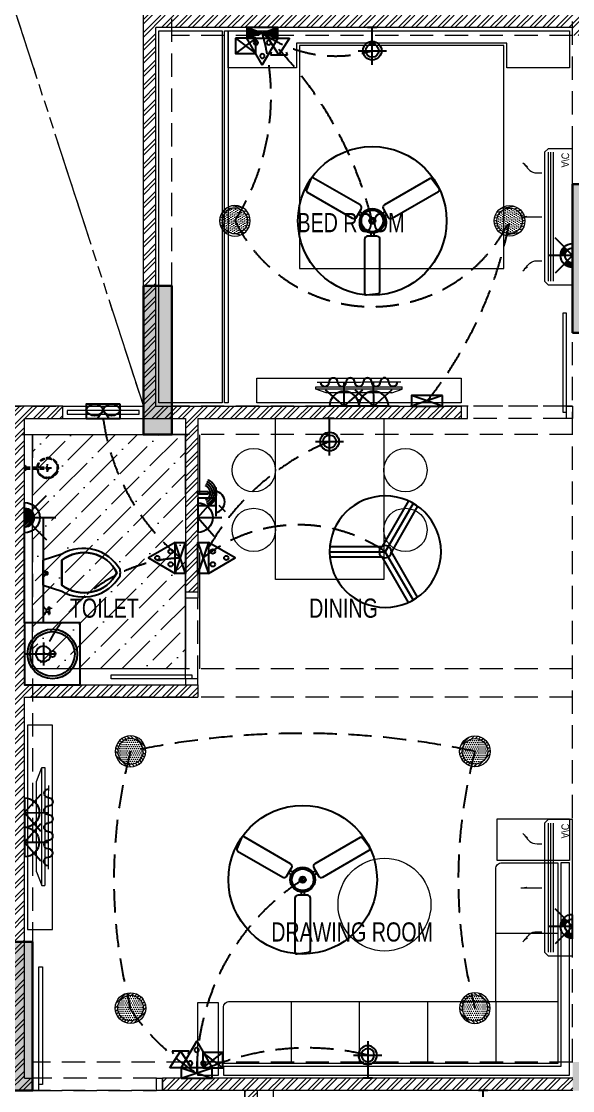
# Model space of a CAD drawing. Header units: inches. Extents: x 822859 to 1009930, y 496782 to 576896.
# Drawn here: x 836697 to 841148, y 525141 to 533772 of the extents above; entities that cross this region are included whole.
import ezdxf
from ezdxf.enums import TextEntityAlignment as Align

# ---------------------------------------------------------------- set-up
doc = ezdxf.new("R2010")
doc.units = ezdxf.units.IN
doc.header["$LTSCALE"] = 750
doc.header["$MEASUREMENT"] = 0
for name, pattern in [('DASHED', [0.75, 0.5, -0.25]), ('HIDDEN', [0.375, 0.25, -0.125]), ('HIDDEN2', [0.1875, 0.125, -0.0625])]:
    doc.linetypes.add(name, pattern=pattern)
for name, color, linetype, lineweight in [('1 x 15 W green led dl', 84, 'Continuous', 5), ('COLUMN', 5, 'Continuous', 13), ('DOOR-MSA', 8, 'Continuous', 13), ('DOTTED LINE-MSA', 8, 'HIDDEN2', 13), ('ELE-01-MSA', 8, 'Continuous', 18), ('FURNITURE-MSA', 251, 'Continuous', 5), ('HVAC-HW UNIT', 1, 'Continuous', 13), ('S_B4_115X425', 215, 'HIDDEN', 20), ('S_B4_230x425', 15, 'HIDDEN', 20), ('S_B4_230x575', 10, 'HIDDEN', 20), ('S_B4_CUT OUT LINE', 9, 'Continuous', 20), ('S_B4_SUNK', 250, 'Continuous', 20), ('S_C_ABOVE HP TO TOP', 5, 'Continuous', 30), ('TEXT ROOM NAME-MSA', 8, 'Continuous', 13), ('WALL HATCH-MSA', 251, 'Continuous', 9), ('WALL-MSA', 11, 'Continuous', 18), ('WINDOW-MSA', 8, 'Continuous', 13)]:
    doc.layers.add(name, color=color, linetype=linetype, lineweight=lineweight)
for name, color, linetype in [('AC 2 MODULE SWITCH', 6, 'DASHED'), ('CS SHEET', 7, 'Continuous'), ('E-18 wall light point', 3, 'Continuous'), ('E-18a wall light point', 6, 'Continuous'), ('E-39 call bell point', 1, 'Continuous'), ('E-45 exhaust fan point', 5, 'Continuous'), ('E-47 switch board', 1, 'Continuous'), ('E-49 5A plug point', 150, 'Continuous'), ('E-49a SB with 5A plug point', 5, 'Continuous'), ('E-50 15A plug point', 1, 'Continuous'), ('E-51 15 A AC PLUG POINT', 6, 'Continuous'), ('E-55 telephone point', 6, 'Continuous'), ('E-56 television point', 4, 'Continuous'), ('ELE.fan', 30, 'Continuous'), ("Emg-42 4' fan point", 30, 'Continuous'), ('P.FIXTURE', 8, 'Continuous'), ('PE-E-Electrical Control', 150, 'HIDDEN'), ('R.C.C HATCH-MSA', 250, 'Continuous'), ('Switch Board', 72, 'Continuous'), ('WIFI', 5, 'DASHED')]:
    doc.layers.add(name, color=color, linetype=linetype)
doc.styles.add('125pt1.6', font='simplex.shx', dxfattribs={"width": 0.6, "height": 200})
doc.styles.add('MtXpl_Swis721_LtCn_B', font='swisscl.ttf')
doc.styles.add('NARROW', font='ARIALN.TTF', dxfattribs={"height": 2.25})
doc.dimstyles.new('DIM_50', dxfattribs={"dimtxt": 200, "dimasz": 100, "dimexe": 25, "dimexo": 5, "dimgap": 25, "dimtad": 1, "dimdec": 0, "dimzin": 0, "dimdsep": 46, "dimtxsty": '125pt1.6', "dimblk": 'ARCHTICK', "dimcen": 0.09, "dimclrd": 8, "dimclre": 8, "dimclrt": 7, "dimaunit": 1, "dimadec": 4, "dimazin": 0, "dimtfac": 1, "dimtdec": 0, "dimtmove": 2, "dimatfit": 1, "dimfxl": 150, "dimfxlon": 1, "dimtolj": 1, "dimtzin": 0, "dimarcsym": 1})
pattern_1 = [(45, (-830625.795, -554021.86), (-53.0330086, 53.0330086), []), (45, (-830590.44, -554021.86), (-53.0330086, 53.0330086), [])]

# ---------------------------------------------------------------- blocks, each defined once
blk = doc.blocks.new('BLOCK-G & H TYPICAL COLOUMN')
at = {"layer": 'R.C.C HATCH-MSA'}
h = blk.add_hatch(color=256, dxfattribs=at)
h.dxf.hatch_style = 1
h.paths.add_polyline_path([(172697.62, -104207.75), (172688.57, -104207.75), (172688.57, -104255), (172697.62, -104255)])
h.paths.add_polyline_path([(172327.12, -104207.75), (172336.18, -104207.75), (172336.18, -104255), (172327.12, -104255)])
h.paths.add_polyline_path([(172819.88, -104207.75), (172819.88, -104216.81), (172867.12, -104216.81), (172867.12, -104207.75)])
h.paths.add_polyline_path([(172204.87, -104207.75), (172204.87, -104216.81), (172157.62, -104216.81), (172157.62, -104207.75)])
h.paths.add_polyline_path([(172561.18, -104240.06), (172552.12, -104240.06), (172552.12, -104287.31), (172561.18, -104287.31)])
h.paths.add_polyline_path([(172463.57, -104240.06), (172472.62, -104240.06), (172472.62, -104287.31), (172463.57, -104287.31)])
h.paths.add_polyline_path([(172177.87, -104422.2), (172177.87, -104431.25), (172130.62, -104431.25), (172130.62, -104422.2)])
h.paths.add_polyline_path([(172894.12, -104422.2), (172894.12, -104431.25), (172846.88, -104431.25), (172846.88, -104422.2)])
h.paths.add_polyline_path([(172336.12, -104486.75), (172336.12, -104495.81), (172288.87, -104495.81), (172288.87, -104486.75)])
h.paths.add_polyline_path([(172202.62, -104543.75), (172202.62, -104552.81), (172155.37, -104552.81), (172155.37, -104543.75)])
h.paths.add_polyline_path([(172822.13, -104543.75), (172822.13, -104552.81), (172869.37, -104552.81), (172869.37, -104543.75)])
h.paths.add_polyline_path([(172516.9, -104495.81), (172507.85, -104495.81), (172507.85, -104448.56), (172516.9, -104448.56)])
h.paths.add_polyline_path([(172697.62, -104104.25), (172688.57, -104104.25), (172688.57, -104057.01), (172697.62, -104057.01)])
h.paths.add_polyline_path([(172327.12, -104104.25), (172336.18, -104104.25), (172336.18, -104057.01), (172327.12, -104057.01)])
h.paths.add_polyline_path([(172819.88, -104104.25), (172819.88, -104095.2), (172867.12, -104095.2), (172867.12, -104104.25)])
h.paths.add_polyline_path([(172204.87, -104104.25), (172204.87, -104095.2), (172157.62, -104095.2), (172157.62, -104104.25)])
h.paths.add_polyline_path([(172561.18, -104071.94), (172552.12, -104071.94), (172552.12, -104024.7), (172561.18, -104024.7)])
h.paths.add_polyline_path([(172463.57, -104071.94), (172472.62, -104071.94), (172472.62, -104024.7), (172463.57, -104024.7)])
h.paths.add_polyline_path([(172177.87, -103889.81), (172177.87, -103880.75), (172130.62, -103880.75), (172130.62, -103889.81)])
h.paths.add_polyline_path([(172894.12, -103889.81), (172894.12, -103880.75), (172846.88, -103880.75), (172846.88, -103889.81)])
h.paths.add_polyline_path([(172336.12, -103825.25), (172336.12, -103816.2), (172288.87, -103816.2), (172288.87, -103825.25)])
h.paths.add_polyline_path([(172202.62, -103768.25), (172202.62, -103759.2), (172155.37, -103759.2), (172155.37, -103768.25)])
h.paths.add_polyline_path([(172822.13, -103768.25), (172822.13, -103759.2), (172869.37, -103759.2), (172869.37, -103768.25)])
h.paths.add_polyline_path([(172516.9, -103816.2), (172507.85, -103816.2), (172507.85, -103863.44), (172516.9, -103863.44)])
h.paths.add_polyline_path([(172548.37, -103699.31), (172548.37, -103690.25), (172595.62, -103690.25), (172595.62, -103699.31)])
h.paths.add_polyline_path([(172476.37, -103699.31), (172476.37, -103690.25), (172429.13, -103690.25), (172429.13, -103699.31)])
h.paths.add_polyline_path([(172726.82, -103612.31), (172726.82, -103603.25), (172774.06, -103603.25), (172774.06, -103612.31)])
h.paths.add_polyline_path([(172297.93, -103612.31), (172297.93, -103603.25), (172250.69, -103603.25), (172250.69, -103612.31)])
h.paths.add_polyline_path([(172920.37, -103523.81), (172920.37, -103514.75), (172857.56, -103514.75), (172857.56, -103523.81)])
h.paths.add_polyline_path([(172104.37, -103523.81), (172104.37, -103514.75), (172167.19, -103514.75), (172167.19, -103523.81)])
h.paths.add_polyline_path([(172476.37, -103492.94), (172467.32, -103492.94), (172467.32, -103445.7), (172476.37, -103445.7)])
h.paths.add_polyline_path([(172548.37, -103492.94), (172557.43, -103492.94), (172557.43, -103445.7), (172548.37, -103445.7)])
h.paths.add_polyline_path([(172663.43, -103454.75), (172759.5, -103454.75), (172759.5, -103349.7), (172663.43, -103349.7), (172663.43, -103358.75), (172750.44, -103358.75), (172750.44, -103445.7), (172663.43, -103445.7)])
h.paths.add_polyline_path([(172361.32, -103454.75), (172265.25, -103454.75), (172265.25, -103349.7), (172361.32, -103349.7), (172361.32, -103358.75), (172274.31, -103358.75), (172274.31, -103445.7), (172361.32, -103445.7)])
h.paths.add_polyline_path([(172428.37, -103358.75), (172419.32, -103358.75), (172419.32, -103311.51), (172428.37, -103311.51)])
h.paths.add_polyline_path([(172428.37, -103132.74), (172419.32, -103132.74), (172419.32, -103179.99), (172428.37, -103179.99)])
h.paths.add_polyline_path([(172151.62, -103286.75), (172151.62, -103277.7), (172104.37, -103277.7), (172104.37, -103286.75)])
h.paths.add_polyline_path([(172245.43, -103162.74), (172245.43, -103153.68), (172198.19, -103153.68), (172198.19, -103162.74)])
h.paths.add_polyline_path([(172428.37, -103021.25), (172419.32, -103021.25), (172419.32, -103068.5), (172428.37, -103068.5)])
h.paths.add_polyline_path([(172245.43, -102997.25), (172236.37, -102997.25), (172236.37, -103044.5), (172245.43, -103044.5)])
h.paths.add_polyline_path([(172104.37, -102997.25), (172104.37, -103006.31), (172151.62, -103006.31), (172151.62, -102997.25)])
h.paths.add_polyline_path([(172596.37, -103358.75), (172605.43, -103358.75), (172605.43, -103311.51), (172596.37, -103311.51)])
h.paths.add_polyline_path([(172596.37, -103132.74), (172605.43, -103132.74), (172605.43, -103179.99), (172596.37, -103179.99)])
h.paths.add_polyline_path([(172873.13, -103286.75), (172873.13, -103277.7), (172920.37, -103277.7), (172920.37, -103286.75)])
h.paths.add_polyline_path([(172779.32, -103162.74), (172779.32, -103153.68), (172826.56, -103153.68), (172826.56, -103162.74)])
h.paths.add_polyline_path([(172596.37, -103021.25), (172605.43, -103021.25), (172605.43, -103068.5), (172596.37, -103068.5)])
h.paths.add_polyline_path([(172779.32, -102997.25), (172788.37, -102997.25), (172788.37, -103044.5), (172779.32, -103044.5)])
h.paths.add_polyline_path([(172920.37, -102997.25), (172920.37, -103006.31), (172873.13, -103006.31), (172873.13, -102997.25)])
h.paths.add_polyline_path([(172548.37, -104612.7), (172548.37, -104621.75), (172595.62, -104621.75), (172595.62, -104612.7)])
h.paths.add_polyline_path([(172476.37, -104612.7), (172476.37, -104621.75), (172429.13, -104621.75), (172429.13, -104612.7)])
h.paths.add_polyline_path([(172297.93, -104699.7), (172297.93, -104708.75), (172250.69, -104708.75), (172250.69, -104699.7)])
h.paths.add_polyline_path([(172104.37, -104788.2), (172104.37, -104797.25), (172167.19, -104797.25), (172167.19, -104788.2)])
h.paths.add_polyline_path([(172726.82, -104699.7), (172726.82, -104708.75), (172774.06, -104708.75), (172774.06, -104699.7)])
h.paths.add_polyline_path([(172920.37, -104788.2), (172920.37, -104797.25), (172857.56, -104797.25), (172857.56, -104788.2)])
h.paths.add_polyline_path([(172476.37, -104819.06), (172467.32, -104819.06), (172467.32, -104866.31), (172476.37, -104866.31)])
h.paths.add_polyline_path([(172548.37, -104819.06), (172557.43, -104819.06), (172557.43, -104866.31), (172548.37, -104866.31)])
h.paths.add_polyline_path([(172663.43, -104857.25), (172759.5, -104857.25), (172759.5, -104962.31), (172663.43, -104962.31), (172663.43, -104953.25), (172750.44, -104953.25), (172750.44, -104866.31), (172663.43, -104866.31)])
h.paths.add_polyline_path([(172361.32, -104857.25), (172265.25, -104857.25), (172265.25, -104962.31), (172361.32, -104962.31), (172361.32, -104953.25), (172274.31, -104953.25), (172274.31, -104866.31), (172361.32, -104866.31)])
h.paths.add_polyline_path([(172428.37, -104953.25), (172419.32, -104953.25), (172419.32, -105000.5), (172428.37, -105000.5)])
h.paths.add_polyline_path([(172428.37, -105178.31), (172419.32, -105178.31), (172419.32, -105131.06), (172428.37, -105131.06)])
h.paths.add_polyline_path([(172151.62, -105025.25), (172151.62, -105034.31), (172104.37, -105034.31), (172104.37, -105025.25)])
h.paths.add_polyline_path([(172245.43, -105072.5), (172236.37, -105072.5), (172236.37, -105025.25), (172245.43, -105025.25)])
h.paths.add_polyline_path([(172428.37, -105290.75), (172419.32, -105290.75), (172419.32, -105243.51), (172428.37, -105243.51)])
h.paths.add_polyline_path([(172245.43, -105314.75), (172236.37, -105314.75), (172236.37, -105267.51), (172245.43, -105267.51)])
h.paths.add_polyline_path([(172104.37, -105277.35), (172113.43, -105277.35), (172113.43, -105314.75), (172104.37, -105314.75)])
h.paths.add_polyline_path([(172596.37, -104953.25), (172605.43, -104953.25), (172605.43, -105000.5), (172596.37, -105000.5)])
h.paths.add_polyline_path([(172596.37, -105178.31), (172605.43, -105178.31), (172605.43, -105131.06), (172596.37, -105131.06)])
h.paths.add_polyline_path([(172873.13, -105025.25), (172873.13, -105034.31), (172920.37, -105034.31), (172920.37, -105025.25)])
h.paths.add_polyline_path([(172788.37, -105025.25), (172779.32, -105025.25), (172779.32, -105072.5), (172788.37, -105072.5)])
h.paths.add_polyline_path([(172596.37, -105290.75), (172605.43, -105290.75), (172605.43, -105243.51), (172596.37, -105243.51)])
h.paths.add_polyline_path([(172779.32, -105314.75), (172788.37, -105314.75), (172788.37, -105267.51), (172779.32, -105267.51)])
h.paths.add_polyline_path([(172911.32, -105314.75), (172920.37, -105314.75), (172920.37, -105277.35), (172911.32, -105277.35)])
h.paths.add_polyline_path([(172688.63, -104486.75), (172688.63, -104495.81), (172735.87, -104495.81), (172735.87, -104486.75)])
h.paths.add_polyline_path([(172688.63, -103825.25), (172688.63, -103816.2), (172735.87, -103816.2), (172735.87, -103825.25)])
at = {"layer": 'COLUMN'}
for points in [[(172561.18, -104240.06), (172552.12, -104240.06), (172552.12, -104287.31), (172561.18, -104287.31)], [(172516.9, -104495.81), (172507.85, -104495.81), (172507.85, -104448.56), (172516.9, -104448.56)]]:
    blk.add_lwpolyline(points, close=True, dxfattribs=at)
blk = doc.blocks.new('G$C7997B730')
at = {"layer": 'FURNITURE-MSA'}
for p, q in [((36, 1325, 0), (0, 1325, 0)), ((0, 1325, 0), (0, 0, 0)), ((36, 1325, 0), (0, 1325, 0)), ((93, 1169, 0), (36, 1325, 0)), ((36, 0, 0), (36, 1325, 0)), ((93, 1169, 0), (36, 1325, 0)), ((93, 156, 0), (93, 1169, 0)), ((93, 156, 0), (36, 0, 0)), ((36, 0, 0), (0, 0, 0))]:
    blk.add_line(p, q, dxfattribs=at)
blk = doc.blocks.new('A$C16cd5f5f')
at = {"layer": 'WINDOW-MSA', "ltscale": 5000}
for points in [[(50, 50), (50, 850), (80, 850), (80, 50)], [(0, 0), (50, 0), (50, 100), (0, 100)], [(900, 0), (850, 0), (850, 100), (900, 100)]]:
    blk.add_lwpolyline(points, close=True, dxfattribs=at)
at = {"layer": 'WINDOW-MSA', "linetype": 'HIDDEN', "elevation": 0}
blk.add_lwpolyline([(50, 100), (850, 100)], dxfattribs=at)
at = {"layer": 'WINDOW-MSA', "linetype": 'HIDDEN'}
blk.add_lwpolyline([(50, 0), (850, 0)], dxfattribs=at)
blk = doc.blocks.new('A$Ca69f7aba')
at = {"layer": 'WINDOW-MSA', "ltscale": 5000}
for points in [[(-750, 0), (-700, 0), (-700, -100), (-750, -100)], [(0, 0), (-50, 0), (-50, -100), (0, -100)], [(-50, -50), (-50, -700), (-80, -700), (-80, -50)]]:
    blk.add_lwpolyline(points, close=True, dxfattribs=at)
at = {"layer": 'WINDOW-MSA', "linetype": 'HIDDEN'}
blk.add_lwpolyline([(-50, 0), (-700, 0)], dxfattribs=at)
at = {"layer": 'WINDOW-MSA', "linetype": 'HIDDEN', "elevation": 0}
blk.add_lwpolyline([(-50, -100), (-700, -100)], dxfattribs=at)
blk = doc.blocks.new('A$C0454f6c0')
at = {"layer": 'WINDOW-MSA', "ltscale": 5000}
for points in [[(0, 1050), (0, 1000), (-100, 1000), (-100, 1050)], [(0, 0), (0, 50), (-100, 50), (-100, 0)]]:
    blk.add_lwpolyline(points, close=True, dxfattribs=at)
at = {"layer": 'WINDOW-MSA', "linetype": 'HIDDEN'}
for points in [[(-100, 1000), (-100, 50)], [(0, 50), (0, 1000)]]:
    blk.add_lwpolyline(points, dxfattribs=at)
at = {"layer": 'WINDOW-MSA', "ltscale": 5000, "elevation": 0}
blk.add_lwpolyline([(-50, 50), (-1000, 50), (-1000, 80), (-50, 80)], close=True, dxfattribs=at)
blk = doc.blocks.new('t4tgg34')
for points in [[(375405.3, -62759.1), (375390.8, -62744.6), (375390.8, -62738.4), (375370.8, -62738.4), (375370.8, -62719.7), (375390.8, -62719.7), (375390.8, -62713.4), (375405.3, -62699), (375405.3, -62635.1), (375255.5, -62585.2, 0.412342), (374784.6, -62708.9, 0.132891), (374784.6, -62761, 0.412336), (375255.5, -62884.7), (375405.3, -62834.8)], [(375255.5, -62834.8, -0.475238), (374809.5, -62734.9, -0.475243), (375255.5, -62635.1)]]:
    blk.add_lwpolyline(points, format="xyb", close=True)
blk.add_lwpolyline([(375255.5, -62834.8), (375255.5, -62635.1, 0.475243), (374809.5, -62734.9, 0.475238), (375255.5, -62834.8, 0.489246)], format="xyb")
blk.add_lwpolyline([(375405.3, -62635.1), (375405.3, -62699), (375390.8, -62713.4), (375390.8, -62719.7), (375370.8, -62719.7), (375370.8, -62738.4), (375390.8, -62738.4), (375390.8, -62744.6), (375405.3, -62759.1), (375405.3, -62699), (375405.3, -62834.8)])
blk = doc.blocks.new('9')
at = {"linetype": 'Continuous'}
for p, q in [((709869.5, -390414.7), (709869.5, -390433.8)), ((709875.9, -390433.8), (709869.5, -390433.8)), ((709875.9, -390414.7), (709875.9, -390433.8))]:
    blk.add_line(p, q, dxfattribs=at)
for points in [[(709875.9, -390395.7), (709875.9, -390376.6), (709869.5, -390376.6), (709869.5, -390395.7)], [(709894.9, -390395.7), (709920.3, -390370.3), (709920.3, -390440.1), (709894.9, -390414.7)]]:
    blk.add_lwpolyline(points, dxfattribs=at)
blk.add_lwpolyline([(709894.9, -390414.7), (709869.5, -390414.7), (709869.5, -390395.7), (709894.9, -390395.7)], close=True, dxfattribs=at)
blk = doc.blocks.new('SHOWE')
at = {"linetype": 'HIDDEN', "ltscale": 0.2}
for p, q in [((3964447.4, -1171664.5), (3964447.4, -1171728.1)), ((3964261.3, -1171717.9), (3964261.3, -1171674.7)), ((3964261.3, -1171674.7), (3964263.3, -1171674.7)), ((3964261.3, -1171717.9), (3964263.3, -1171717.9)), ((3964264.2, -1171676.3), (3964264.2, -1171716.3)), ((3964268.7, -1171680.5), (3964268.7, -1171696.3)), ((3964268.7, -1171688.6), (3964437.5, -1171688.6)), ((3964268.7, -1171712), (3964268.7, -1171696.3)), ((3964268.7, -1171704), (3964437.5, -1171704)), ((3964479.2, -1171696.3), (3964415.6, -1171696.3))]:
    blk.add_line(p, q, dxfattribs=at)
for radius in [12.5, 10.6]:
    blk.add_circle((3964447.4, -1171696.3), radius, dxfattribs=at)
for centre, radius, start, end in [((3964447.4, -1171696.3), 84.1, 185.23834, 174.76166), ((3964447.4, -1171696.3), 81.4, 185.41049, 174.58951), ((3964447.4, -1171696.3), 78, 185.6496, 174.3504), ((3964262.4, -1171676.3), 1.76, 358.02823, 62.08212), ((3964262.4, -1171716.3), 1.76, 297.91788, 1.97177), ((3964259.8, -1171685.3), 10.1, 28.34358, 64.21035), ((3964259.8, -1171707.2), 10.1, 295.78965, 331.65642)]:
    blk.add_arc(centre, radius, start, end, dxfattribs=at)
blk = doc.blocks.new('A$Caebde61c')
at = {"layer": 'FURNITURE-MSA'}
for p, q in [((14218.5, -36792, 0), (14718.5, -36792, 0)), ((12568.5, -37843.3), (12568.5, -37343.3)), ((13118.5, -37843.3), (13118.5, -37343.3)), ((13668.5, -37843.3), (13668.5, -37343.3)), ((14218.5, -37343.3, 0), (14218.5, -37843.3, 0)), ((14218.5, -37343.3, 0), (14718.5, -37343.3, 0))]:
    blk.add_line(p, q, dxfattribs=at)
for points in [[(11497.8, -32512.4), (11497.8, -29507.3), (12007.8, -29507.3), (12007.8, -32512.4)], [(12027.8, -32512.4), (12027.8, -29507.3), (12057.8, -29507.3), (12057.8, -32512.4)], [(14307.8, -29607.2), (12607.9, -29607.2), (12607.9, -29807.2), (12057.8, -29807.2), (12057.8, -29507.3), (14813.6, -29507.3), (14813.6, -29807.2), (14307.8, -29807.2)], [(12632.8, -29627.2), (12632.8, -31427.2), (14282.8, -31427.2), (14282.8, -29627.2)], [(13938.6, -32312.4), (13938.6, -32512.4), (12288.6, -32512.4), (12288.6, -32312.4)], [(12438.4, -33937.4), (12438.4, -32637.4), (13313.4, -32637.4), (13313.4, -33937.4)], [(10638.2, -35113.3), (10438.2, -35113.3), (10438.2, -36763.3), (10638.2, -36763.3)], [(14228.8, -36204.7), (14228.8, -35868.3), (14813.8, -35868.3), (14813.8, -36204.7)], [(14813.8, -36224.7), (14743.5, -36224.7), (14743.5, -37868.3), (12018.5, -37868.3), (12018.5, -37938.3), (14813.6, -37938.3)], [(11978.6, -37353.6), (11808.5, -37353.6), (11808.5, -37938.6), (11978.6, -37938.6)]]:
    blk.add_lwpolyline(points, close=True, dxfattribs=at)
blk.add_lwpolyline([(14718.5, -37843.3), (12018.5, -37843.3), (12018.5, -37393.3, -0.414214), (12068.5, -37343.3), (14218.5, -37343.3), (14218.5, -36274.7, -0.414214), (14268.5, -36224.7), (14718.5, -36224.7), (14718.5, -37843.3)], format="xyb", dxfattribs=at)
for centre, radius in [((13113.6, -32463.3, 0), 25), ((12263.4, -33055), 175), ((13488.4, -33055), 175), ((12263.4, -33537.4), 175), ((13488.4, -33537.4), 175), ((13319.4, -36561.9, 0), 375)]:
    blk.add_circle(centre, radius, dxfattribs=at)
at = {"layer": 'FURNITURE-MSA', "xscale": -0.524880000000001, "yscale": 0.524880000000001, "zscale": 0.524880000000001, "rotation": 89.99999999999993}
blk.add_blockref('G$C7997B730', (13461.3, -32382.7, 0), dxfattribs=at)
blk = doc.blocks.new('DRHASHGSDG')
at = {"layer": 'WALL HATCH-MSA'}
h = blk.add_hatch(dxfattribs=at)
h.set_pattern_fill('ANSI32', color=256, scale=200)
h.set_pattern_definition(pattern_1)
h.paths.add_polyline_path([(7056.5, -17045), (7056.5, -23455.3), (7396.9, -23455.3), (7396.9, -24856.2), (7496.9, -24856.2), (7496.9, -23455.3), (9622.2, -23455.3), (9622.2, -23355.3), (7156.5, -23355.3), (7156.5, -20300.2), (10522.2, -20300.2), (10522.2, -20365.2), (11352.2, -20365.2), (11352.2, -20135.2), (10522.2, -20135.2), (10522.2, -20200.2), (7156.5, -20200.2), (7156.5, -17145), (9622.2, -17145), (9622.2, -17045), (7496.9, -17045), (7496.9, -15644.1), (7396.9, -15644.1), (7396.9, -17045)])
h = blk.add_hatch(dxfattribs=at)
h.set_pattern_fill('ANSI32', color=256, scale=200)
h.set_pattern_definition(pattern_1)
h.paths.add_polyline_path([(4596.9, -25706.2), (4596.9, -25606.2), (5996.9, -25606.2), (5996.9, -23455.3), (5687.2, -23455.3), (5687.2, -23355.3), (6406.5, -23355.3), (6406.5, -23455.3), (6096.9, -23455.3), (6096.9, -25606.2), (7496.9, -25606.2), (7496.9, -25706.2), (6096.9, -25706.2), (6096.9, -28781.2), (6161.9, -28781.2), (6161.9, -28881.2), (5931.9, -28881.2), (5931.9, -28781.2), (5996.9, -28781.2), (5996.9, -25706.2)])
h = blk.add_hatch(dxfattribs=at)
h.set_pattern_fill('ANSI32', color=256, scale=200)
h.set_pattern_definition(pattern_1)
h.paths.add_polyline_path([(6961.3, -38291.9), (6961.3, -34841.9), (7966.2, -34841.9), (7966.2, -34091.9), (6961.3, -34091.9), (6961.3, -33991.9), (7966.2, -33991.9), (7966.2, -33480.2), (6961.3, -33480.2), (6961.3, -31850.2), (7875.7, -31850.2), (7875.7, -28881.2), (7211.9, -28881.2), (7211.9, -28781.2), (10523.8, -28781.2), (10523.8, -28881.2), (7975.7, -28881.2), (7975.7, -31980.2), (10593.8, -31980.2), (10593.8, -32080.2), (7061.3, -32080.2), (7061.3, -33380.2), (8066.2, -33380.2), (8066.2, -34841.9), (9209.2, -34841.9), (9209.2, -33480.2), (8716.2, -33480.2), (8716.2, -33380.2), (9209.2, -33380.2), (9209.2, -32830.2), (9309.2, -32830.2), (9309.2, -34941.9), (7061.3, -34941.9), (7061.3, -38191.9), (7191.3, -38191.9), (7191.3, -38291.9)])
at = {"layer": 'DOTTED LINE-MSA'}
blk.add_line((5037.2, -17145), (7056.5, -23355.3), dxfattribs=at)
at = {"layer": 'P.FIXTURE'}
for points in [[(6246.9, -24256.2), (6246.9, -25106.2), (6096.9, -25106.2), (6096.9, -24256.2)], [(6546.9, -25106.2), (6096.9, -25106.2), (6096.9, -25606.2), (6546.9, -25606.2)]]:
    blk.add_lwpolyline(points, close=True, dxfattribs=at)
for radius in [200, 180, 25]:
    blk.add_circle((6321.9, -25356.2), radius, dxfattribs=at)
at = {"layer": 'WALL-MSA'}
for p, q in [((7056.5, -23455.3), (7056.5, -17045)), ((10522.2, -20300.2), (7156.5, -20300.2)), ((7156.5, -23355.3), (7156.5, -20300.2)), ((6406.5, -23355.3), (5687.2, -23355.3)), ((6406.5, -23455.3), (6406.5, -23355.3)), ((7156.5, -23355.3), (9622.2, -23355.3)), ((9622.2, -23355.3), (9622.2, -23455.3)), ((6096.9, -25606.2), (6096.9, -23455.3)), ((6096.9, -23455.3), (6406.5, -23455.3)), ((7056.5, -23455.3), (7396.9, -23455.3)), ((7396.9, -23455.3), (7396.9, -24856.2)), ((7496.9, -23455.3), (9622.2, -23455.3)), ((7496.9, -23455.3), (7496.9, -24856.2)), ((7396.9, -24856.2), (7496.9, -24856.2)), ((6096.9, -25606.2), (7496.9, -25606.2)), ((7496.9, -25606.2), (7496.9, -25706.2)), ((6096.9, -28781.2), (6096.9, -25706.2)), ((6096.9, -25706.2), (7496.9, -25706.2)), ((6096.9, -28781.2), (6161.9, -28781.2)), ((6161.9, -28881.2), (6161.9, -28781.2)), ((10523.8, -28781.2), (7211.9, -28781.2)), ((7211.9, -28881.2), (7211.9, -28781.2)), ((5931.9, -28881.2), (6161.9, -28881.2)), ((7875.7, -28881.2), (7211.9, -28881.2)), ((7875.7, -28881.2), (7875.7, -31850.2)), ((10523.8, -28881.2), (7975.7, -28881.2)), ((7975.7, -28881.2), (7975.7, -31980.2))]:
    blk.add_line(p, q, dxfattribs=at)
at = {"layer": 'WINDOW-MSA'}
for p, q in [((6406.5, -23355.3), (7056.5, -23355.3)), ((6406.5, -23455.3), (7056.5, -23455.3))]:
    blk.add_line(p, q, dxfattribs=at)
blk.add_lwpolyline([(6441.5, -23390.3), (6441.5, -23420.3), (7021.5, -23420.3), (7021.5, -23390.3)], close=True, dxfattribs=at)
at = {"layer": 'COLUMN', "xscale": 25.4, "yscale": 25.4, "zscale": 25.4}
blk.add_blockref('BLOCK-G & H TYPICAL COLOUMN', (-4375767.4, 2625312.3), dxfattribs=at)
at = {"layer": 'DOOR-MSA', "xscale": -1}
blk.add_blockref('A$C16cd5f5f', (10522.2, -23455.3, 0), dxfattribs=at)
at = {"layer": 'DOOR-MSA', "rotation": 270}
blk.add_blockref('A$Ca69f7aba', (7496.9, -25606.2, 0), dxfattribs=at)
at = {"layer": 'DOOR-MSA', "extrusion": (1.57842e-41, 1.29247e-26, -1), "xscale": -1, "zscale": -1, "rotation": 89.99999999999997}
blk.add_blockref('A$C0454f6c0', (-6161.9, -28881.2, 0), dxfattribs=at)
at = {"layer": 'ELE-01-MSA', "xscale": -0.7200000000000002, "yscale": 0.7200000000000002, "zscale": 0.7200000000000002}
blk.add_blockref('G$C7997B730', (6261.1, -27226.6, 0), dxfattribs=at)
at = {"layer": 'FURNITURE-MSA'}
blk.add_blockref('A$Caebde61c', (-4316.3, 9182.1), dxfattribs=at)
at = {"layer": 'P.FIXTURE', "lineweight": 30, "xscale": -1, "rotation": 180}
blk.add_blockref('SHOWE', (-3958164.4, -1195552), dxfattribs=at)
at = {"layer": 'P.FIXTURE', "rotation": 180}
blk.add_blockref('t4tgg34', (381652.2, -87435.2), dxfattribs=at)
at = {"layer": 'P.FIXTURE', "xscale": -1}
blk.add_blockref('9', (716167.3, 365399), dxfattribs=at)
at = {"layer": 'TEXT ROOM NAME-MSA', "lineweight": 0, "style": 'MtXpl_Swis721_LtCn_B'}
for s, p in [('BED ROOM', (8300.3, -21952.3)), ('TOILET', (6462.7, -25063.8)), ('DINING', (8394.5, -25064.1)), ('DRAWING ROOM', (8088.7, -27678.1))]:
    blk.add_text(s, height=155, dxfattribs=at).set_placement(p)
blk = doc.blocks.new('C-230x1200')
at = {"layer": 'S_C_ABOVE HP TO TOP'}
h = blk.add_hatch(color=250, dxfattribs=at)
h.dxf.hatch_style = 1
h.paths.add_polyline_path([(-230, 1200), (-230, 0), (0, 0), (0, 1200)])
at = {"layer": 'S_C_ABOVE HP TO TOP', "color": 8}
blk.add_lwpolyline([(0, 1200), (-230, 1200), (-230, 0), (0, 0)], close=True, dxfattribs=at)
blk = doc.blocks.new('zw$A6E')
at = {"layer": 'S_B4_SUNK'}
h = blk.add_hatch(dxfattribs=at)
h.set_pattern_fill('ANSI36', color=252, scale=1000)
h.set_pattern_definition([(45, (-142690.51, 158401.09), (66.29126, 243.067956), [312.5, -62.5, 0, -62.5])])
h.paths.add_polyline_path([(-5931.9, -23585.3), (-4696.9, -23585.3), (-4696.9, -25476.2), (-5931.9, -25476.2)])
at = {"layer": 'S_B4_115X425', "ltscale": 5}
for p, q in [((-4696.9, -25476.2), (-4696.9, -23586.7, 0)), ((-4581.9, -25476.2), (-4581.9, -23586.7, 0))]:
    blk.add_line(p, q, dxfattribs=at)
at = {"layer": 'S_B4_230x425', "color": 8}
for p, q in [((-1571.6, -25476.2), (-5931.9, -25476.2)), ((-1571.6, -25706.2), (-5931.9, -25706.2))]:
    blk.add_line(p, q, dxfattribs=at)
at = {"layer": 'S_B4_230x575', "color": 8}
for p, q in [((-5037.3, -22385.3, 0), (-5037.3, -18115, 0)), ((-4807.3, -22385.3, 0), (-4807.3, -18115, 0)), ((-1571.6, -21564.6), (-1571.6, -18935.7)), ((-1571.6, -20365.1), (-4807.3, -20365.1)), ((-1571.6, -28651.2), (-1571.6, -22764.6)), ((-7056.6, -23355.3, 0), (-5037.3, -23355.3, 0)), ((-1571.6, -23355.3, 0), (-4807.3, -23355.3, 0)), ((-10522.3, -23585.3, 0), (-5037.3, -23585.3, 0)), ((-5931.9, -23585.3, 0), (-5931.9, -27681.2, 0)), ((-1571.6, -23585.3, 0), (-4807.3, -23585.3, 0)), ((-1570, -28651.2), (-5931.9, -28651.2)), ((-1570, -28881.2), (-5931.9, -28881.2)), ((-4218.3, -31850.2), (-4218.1, -28881.2)), ((-3988.3, -31850.2), (-3988.1, -28881.2))]:
    blk.add_line(p, q, dxfattribs=at)
at = {"layer": 'S_B4_CUT OUT LINE', "color": 252, "linetype": 'HIDDEN', "ltscale": 5}
blk.add_line((-7056.6, -17145), (-5037.3, -23355.3, 0), dxfattribs=at)
at = {"layer": 'S_B4_SUNK', "color": 252}
blk.add_lwpolyline([(-5931.9, -23585.3), (-4696.9, -23585.3), (-4696.9, -25476.2), (-5931.9, -25476.2)], close=True, dxfattribs=at)
at = {"layer": 'S_C_ABOVE HP TO TOP', "rotation": 180}
blk.add_blockref('C-230x1200', (-1571.6, -21564.6), dxfattribs=at)
at = {"layer": 'S_C_ABOVE HP TO TOP', "xscale": -1}
blk.add_blockref('C-230x1200', (-5037.3, -23585.3, 0), dxfattribs=at)
at = {"layer": 'S_C_ABOVE HP TO TOP'}
blk.add_blockref('C-230x1200', (-5931.9, -28881.2), dxfattribs=at)
blk = doc.blocks.new('WL-01')
for points in [[(-3.57, 2.18), (-3.57, -2.18)], [(-5.74, 0), (0, 0)], [(0, -0.72), (0, 0.72)]]:
    blk.add_lwpolyline(points)
for radius in [1.44, 1.01]:
    blk.add_circle((-3.57, 0), radius)
blk = doc.blocks.new('F12')
at = {"color": 7}
for p, q in [((-0.115, 0.993), (-0.115, 1.25)), ((0.115, 0.993), (0.115, 1.25)), ((-0.918, -0.397), (-1.14, -0.525)), ((-0.803, -0.596), (-1.025, -0.725)), ((0.803, -0.596), (1.025, -0.725)), ((0.918, -0.397), (1.14, -0.525))]:
    blk.add_line(p, q, dxfattribs=at)
for points in [[(-0.375, 1.25), (0.375, 1.25, 0.414214), (0.625, 1.5), (0.625, 5.831, 0.453094), (0.455, 5.98), (-0.495, 5.855, 0.376373), (-0.625, 5.706), (-0.625, 1.5, 0.414214)], [(-0.895, -0.95), (-1.27, -0.3, 0.414214), (-1.612, -0.209), (-5.362, -2.374, 0.453094), (-5.406, -2.596), (-4.823, -3.356, 0.376373), (-4.629, -3.394), (-0.987, -1.291, 0.414214)], [(1.27, -0.3), (0.895, -0.95, 0.414214), (0.987, -1.291), (4.737, -3.457, 0.453094), (4.951, -3.384), (5.318, -2.499, 0.376373), (5.254, -2.312), (1.612, -0.209, 0.414214)]]:
    blk.add_lwpolyline(points, format="xyb", close=True, dxfattribs=at)
for radius in [6, 1, 0.25]:
    blk.add_circle((0, 0), radius)
for radius in [0.875, 0.125]:
    blk.add_circle((0, 0), radius, dxfattribs=at)
blk = doc.blocks.new('DLL')
at = {"linetype": 'HIDDEN'}
h = blk.add_hatch(dxfattribs=at)
h.set_pattern_fill('ANSI31', color=256, scale=0.255)
h.set_pattern_definition([(45, (0, 0), (-0.57249, 0.57249), [])])
h.paths.add_polyline_path([(4.64, 0, -1), (-4.64, 0, -1)])
h.paths.add_polyline_path([(-3.87, 0, 1), (3.87, 0, 1)], flags=16)
h = blk.add_hatch(dxfattribs=at)
h.set_pattern_fill('DOTS', color=8, scale=0.4)
h.set_pattern_definition([(0, (0, 0), (0.3175, 0.635), [0, -0.635])])
h.paths.add_polyline_path([(-3.87, 0, 1), (3.87, 0, 1)])
for radius in [4.64, 3.87]:
    blk.add_circle((0, 0), radius)
blk = doc.blocks.new('P-01')
for p, q in [((-0.5, 0), (-0.5, 3.09)), ((-0.5, 0), (-2.91, 2.12)), ((-0.5, 0), (1.91, 2.12)), ((1.41, 0), (-2.41, 0))]:
    blk.add_line(p, q)
blk.add_arc((-0.5, 0), 1.91, 0.0293, 179.9707)
blk = doc.blocks.new('A$C39A77DF2')
at = {"layer": 'E-49 5A plug point', "xscale": -62.36633987703786, "yscale": 62.36633987703786, "zscale": 79.20525164419156, "rotation": 270}
blk.add_blockref('P-01', (0, 31.2), dxfattribs=at)
blk = doc.blocks.new('TV-02')
at = {"const_width": 0.171}
blk.add_lwpolyline([(4.52, 0), (-6.36, 0)], dxfattribs=at)
at = {"ltscale": 100}
for centre, major_axis, start_param, end_param in [((-5.34, 0), (0.39, 0.39), 5.497787, 8.63938), ((-3.13, 0), (0.39, 0.39), 5.497787, 8.63938), ((-0.92, 0), (0.39, 0.39), 5.497787, 8.63938), ((0.18, 0), (0.39, 0.39), 2.356194, 5.497787), ((1.28, 0), (-0.39, 0.39), 3.926991, 7.068583), ((2.39, 0), (0.39, 0.39), 2.356194, 5.497787), ((3.49, 0), (-0.39, 0.39), 3.926991, 7.068583), ((-4.23, 0), (0.39, 0.39), 2.356194, 5.497787), ((-2.03, 0), (-0.39, 0.39), 0.785398, 3.926991)]:
    blk.add_ellipse(centre, major_axis=major_axis, ratio=1, start_param=start_param, end_param=end_param, dxfattribs=at)
blk = doc.blocks.new('P ONB-01')
at = {"ltscale": 0.4}
blk.add_lwpolyline([(1.81, 0), (0, 3.13), (-1.81, 0)], close=True, dxfattribs=at)
for centre in [(0, 2.09), (-0.75, 0.52), (0.75, 0.52)]:
    blk.add_circle(centre, 0.259, dxfattribs=at)
blk = doc.blocks.new('TP-01')
for p, q in [((0.01, 3.04), (-1.94, 0)), ((-1.53, 3.04), (1.56, 3.04)), ((-1.39, 2.51), (-1.53, 3.04)), ((1.94, 0), (0.01, 3.04)), ((1.56, 3.04), (1.38, 2.52)), ((-1.94, 0), (1.94, 0))]:
    blk.add_line(p, q)
blk = doc.blocks.new('A$C4D7A2C8D')
blk.add_lwpolyline([(4, -1.68), (-6, -1.68), (-6, 1.68), (4, 1.68)], close=True)
for points in [[(4, 1.68), (-6, -1.68)], [(4, -1.68), (-6, 1.68)]]:
    blk.add_lwpolyline(points)
blk = doc.blocks.new('AC SWITCH')
at = {"layer": 'AC 2 MODULE SWITCH', "color": 5, "linetype": 'ByBlock'}
for p, q in [((0, 2.95), (4.5, -2.95)), ((0, -2.95), (4.5, 2.95))]:
    blk.add_line(p, q, dxfattribs=at)
blk.add_lwpolyline([(0, 2.95), (4.5, 2.95), (4.5, -2.95), (0, -2.95)], close=True, dxfattribs=at)
blk = doc.blocks.new('_ArchTick')
at = {"color": 0, "linetype": 'ByBlock', "const_width": 0.15}
blk.add_lwpolyline([(-0.5, -0.5), (0.5, 0.5)], dxfattribs=at)
blk = doc.blocks.new('WIFI POINT')
at = {"layer": 'WIFI', "color": 5, "linetype": 'ByBlock'}
blk.add_lwpolyline([(-0.64, 5.05), (0.64, 5.05), (0.64, 0), (-0.64, 0)], close=True, dxfattribs=at)
for radius in [6.77, 5.74, 4.72, 3.69]:
    blk.add_arc((0, 2.38), radius, 22.6083, 158.6358, dxfattribs=at)
blk = doc.blocks.new('BU')
at = {"flags": 128}
blk.add_lwpolyline([(1.5, 2.5, 0.833333), (-1.5, 2.5)], format="xyb", dxfattribs=at)
for points in [[(0.44, 2.94), (1.33, 3.83)], [(-2, 2.5), (2, 2.5)]]:
    blk.add_lwpolyline(points, dxfattribs=at)
blk.add_lwpolyline([(-0.5, 0), (0.5, 0), (0.5, 2.5), (-0.5, 2.5)], close=True)
blk = doc.blocks.new('42 FAN NEW')
at = {"layer": 'ELE.fan', "color": 5}
for p, q in [((8.72, 19.1), (-1.15, 2)), ((10.5, 18.19), (0, 0)), ((12.18, 17.1), (2.31, 0)), ((-21, 0), (0, 0)), ((-20.9, 2), (-1.15, 2)), ((10.5, -18.19), (0, 0)), ((12.18, -17.1), (2.31, 0)), ((-20.9, -2), (-1.15, -2)), ((8.72, -19.1), (-1.15, -2))]:
    blk.add_line(p, q, dxfattribs=at)
at = {"layer": 'ELE.fan'}
for radius in [21, 2.31]:
    blk.add_circle((0, 0), radius, dxfattribs=at)
blk = doc.blocks.new('PP-01')
h = blk.add_hatch()
h.set_pattern_fill('ANSI31', color=256, scale=1.635026, style=0)
h.set_pattern_definition([(45, (-4840.0876, -743.28332), (-0.14451727, 0.14451727), [])])
edge = h.paths.add_edge_path()
edge.add_ellipse((0, 0), major_axis=(0.861, 0.861), ratio=1, start_angle=90, end_angle=135)
edge.add_line((-1.22, 0), (0, 0))
edge.add_line((0, 0), (-0.86, 0.86))
edge = h.paths.add_edge_path()
edge.add_line((0, 0), (0, 1.22))
edge.add_ellipse((0, 0), major_axis=(0.861, 0.861), ratio=1, start_angle=45, end_angle=90)
edge.add_line((-0.86, 0.86), (0, 0))
edge = h.paths.add_edge_path()
edge.add_line((0, 0), (0.86, 0.86))
edge.add_ellipse((0, 0), major_axis=(0.861, 0.861), ratio=1, start_angle=0, end_angle=45)
edge.add_line((0, 1.22), (0, 0))
edge = h.paths.add_edge_path()
edge.add_ellipse((0, 0), major_axis=(0.861, 0.861), ratio=1, start_angle=-45, end_angle=0)
edge.add_line((0.86, 0.86), (0, 0))
edge.add_line((0, 0), (1.22, 0))
for p, q in [((0, 0), (-2.86, 2.86)), ((0, 0), (0, 4.04)), ((0, 0), (2.86, 2.86)), ((-1.96, 0), (1.96, 0))]:
    blk.add_line(p, q)
for radius in [1.96, 1.22]:
    blk.add_arc((0, 0), radius, 0, 180)
blk = doc.blocks.new('WL-03')
for points in [[(0, 0), (0, 5.64)], [(2.14, 3.5), (-2.14, 3.5)], [(0.71, 0), (-0.71, 0)]]:
    blk.add_lwpolyline(points)
blk.add_circle((0, 3.5), 1.42)
blk = doc.blocks.new('EF-01')
for p in [(-0.84, 0), (0.84, 0)]:
    blk.add_line(p, (0, 1.24))
blk.add_lwpolyline([(-2.52, 2.1), (2.52, 2.1), (2.52, 0), (-2.52, 0)], close=True)
for centre, start, end in [((-1.26, 0.74), 21.796, 158.204), ((1.26, 0.74), 21.796, 158.204), ((-1.26, 1.75), 201.796, 338.204), ((1.26, 1.75), 201.796, 338.204)]:
    blk.add_arc(centre, 1.36, start, end)
blk = doc.blocks.new('6tyyyy4')
at = {"layer": 'Switch Board'}
h = blk.add_hatch(dxfattribs=at)
h.set_pattern_fill('ANSI31', color=1, scale=2.670621)
h.set_pattern_definition([(45, (-0.07464, -0.58604), (-0.236052, 0.236052), [])])
h.paths.add_polyline_path([(-0.32, -0.54), (5.33, -2.47), (5.33, 1.39)])
h.paths.add_polyline_path([(-5.97, 1.39), (-5.97, -2.47), (-0.32, -0.54)])
at = {"layer": 'Switch Board', "color": 1}
for p, q in [((-5.97, -2.47), (-5.97, 1.39)), ((-5.97, 1.39), (5.33, 1.39)), ((-5.97, 1.39), (5.33, -2.47)), ((5.33, 1.39), (5.33, -2.47)), ((5.33, -2.47), (-5.97, -2.47))]:
    blk.add_line(p, q, dxfattribs=at)
blk.add_lwpolyline([(-5.97, -2.47), (5.33, 1.39)], dxfattribs=at)
blk = doc.blocks.new('A$C48C83B35')
at = {"layer": 'E-51 15 A AC PLUG POINT'}
h = blk.add_hatch(dxfattribs=at)
h.set_pattern_fill('ANSI31', color=256, scale=3.615362, style=0)
h.set_pattern_definition([(135, (0, -12.33788), (-0.28322, -0.28322), [])])
edge = h.paths.add_edge_path()
edge.add_ellipse((0, -12.34), major_axis=(1.69, -1.69), ratio=1, start_angle=270, end_angle=315)
edge.add_line((0, -14.73), (0, -16.18))
edge.add_ellipse((0, -12.34), major_axis=(2.72, -2.72), ratio=1, start_angle=270, end_angle=315, ccw=False)
edge.add_line((-2.72, -15.06), (-1.69, -14.03))
edge = h.paths.add_edge_path()
edge.add_ellipse((0, -12.34), major_axis=(1.69, -1.69), ratio=1, start_angle=180, end_angle=225)
edge.add_line((-2.39, -12.34), (-3.85, -12.34))
edge.add_ellipse((0, -12.34), major_axis=(2.72, -2.72), ratio=1, start_angle=180, end_angle=225, ccw=False)
edge.add_line((-2.72, -9.62), (-1.69, -10.65))
for p, q in [((0, -12.34), (-5.6, -6.74)), ((0, -16.3), (0, -8.61)), ((0, -12.34), (-7.92, -12.34)), ((0, -12.34), (-5.6, -17.94))]:
    blk.add_line(p, q, dxfattribs=at)
at = {"layer": 'E-51 15 A AC PLUG POINT', "color": 180, "linetype": 'ByBlock', "lineweight": 5}
for points in [[(-8.93, 20.57), (-7.76, 21.73)], [(-8.93, 20.57), (-8.93, -20.57)], [(-7.76, -21.73), (0, -21.73), (0, 21.73), (-7.76, 21.73)], [(-7.71, -20.57), (-7.71, 20.57)], [(-6.93, -20.57), (-6.93, 20.57)], [(-6.15, -20.57), (-6.15, 20.57)], [(-8.93, -20.57), (-7.76, -21.73)]]:
    blk.add_lwpolyline(points, dxfattribs=at)
at = {"layer": 'E-51 15 A AC PLUG POINT', "extrusion": (0, 0, -1)}
for major_axis in [(-2.72, 2.72), (-1.69, 1.69)]:
    blk.add_ellipse((0, -12.34), major_axis=major_axis, ratio=1, start_param=3.926991, end_param=7.068583, dxfattribs=at)
at = {"layer": 'E-51 15 A AC PLUG POINT', "color": 1, "style": 'NARROW', "text_generation_flag": 4}
blk.add_text(' A/C', height=2.445, rotation=90, dxfattribs=at).set_placement((-3.57, 17.69), align=Align.CENTER)
at = {"layer": 'E-51 15 A AC PLUG POINT', "color": 180, "linetype": 'ByBlock', "lineweight": 5, "path_type": 1}
for points, override in [([(-15.9, 17.26), (-12.7, 14.21), (-9.83, 14.04)], {"dimasz": 2, "dimclrd": 153}), ([(-16.54, 0), (-9.83, 0)], {"dimscale": 1, "dimasz": 2, "dimclrd": 153}), ([(-15.9, -17.26), (-12.7, -14.21), (-9.83, -14.04)], {"dimasz": 2, "dimclrd": 153})]:
    blk.add_leader(points, dimstyle='DIM_50', override=override, dxfattribs=at)
blk = doc.blocks.new('A$C596C225D')
at = {"color": 0, "linetype": 'Continuous', "xscale": 25.30797101452029, "yscale": 25.30797101452029, "zscale": 25.30797101452029}
blk.add_blockref('A$C48C83B35', (0, 0), dxfattribs=at)

msp = doc.modelspace()

# ---------------------------------------------------------------- linework, layer by layer
at = {"layer": 'PE-E-Electrical Control'}
for centre, radius, start, end in [((836833.7, 533167.7), 1879.5, 327.63645, 15.78457), ((839234.6, 534524.3), 1032.1, 234.9821, 286.63919), ((836476.8, 531393.4), 3148.6, 14.12181, 46.54431), ((839530.2, 532702.1), 1233.6, 205.98502, 334.01498), ((837414.8, 532760.5), 3279.5, 321.26834, 349.4786), ((839128, 530811.4), 1787.6, 187.87285, 230.06986), ((839934.3, 528542.4), 1984.5, 112.1735, 153.08906), ((838934.4, 528463.8), 1243.7, 55.69277, 128.23697), ((838041.8, 528177.2), 1264.9, 92.7668, 157.28717), ((838968.6, 521280.7), 6743.6, 78.10074, 101.89926), ((841511.5, 526843.2), 4067.5, 165.24052, 194.75948), ((844292.4, 526843.2), 4067.5, 165.24052, 194.75948), ((839973, 525277.2), 1860.4, 122.67618, 179.83193), ((839086.3, 526831.2), 1829.2, 213.62933, 237.83911), ((839006.4, 523409.4), 2075.6, 76.42516, 115.50613)]:
    msp.add_arc(centre, radius, start, end, dxfattribs=at)

# ---------------------------------------------------------------- block references
at = {"layer": '1 x 15 W green led dl'}
for p, xscale, yscale, zscale, rotation in [((838421.3, 532161.6), -26.68998742498367, 26.68998742498367, 26.68998742498367, 33.92820201162306), ((840639.1, 532161.6), 26.68998742498367, 26.68998742498367, 26.68998742498367, 326.0717979883769), ((837578.2, 527879.4), -26.68998742498368, 26.68998742498368, 26.68998742498368, 4.683325159166464e-05), ((840359.1, 527879.4), 26.68998742498368, 26.68998742498368, 26.68998742498368, 359.9999531667485), ((837578.2, 525806.9), 26.68998742498368, 26.68998742498368, 26.68998742498368, 179.9999531667484), ((840359.1, 525806.9), -26.68998742498368, 26.68998742498368, 26.68998742498368, 180.0000468332516)]:
    msp.add_blockref('DLL', p, dxfattribs=dict(at, xscale=xscale, yscale=yscale, zscale=zscale, rotation=rotation))
at = {"layer": 'AC 2 MODULE SWITCH', "linetype": 'ByBlock', "xscale": -27.68057364411916, "yscale": 27.68057364411916, "zscale": 27.68057364411916}
for p, rotation in [((838508.8, 533636.3), 90.0000000000358), ((838243.3, 525324.7), 270)]:
    msp.add_blockref('AC SWITCH', p, dxfattribs=dict(at, rotation=rotation))
at = {"layer": 'CS SHEET', "color": 2}
for name, p in [('DRHASHGSDG', (830625.8, 554021.9)), ('zw$A6E', (842719.6, 554021.9))]:
    msp.add_blockref(name, p, dxfattribs=at)
at = {"layer": 'E-18 wall light point', "extrusion": (2.57282e-44, -7.31174e-44, -1), "xscale": -52.2434333334803, "yscale": 52.2434333334803, "zscale": -66.34916033381609, "rotation": 270.0095191280557}
for p in [(-839530.2, 533721.7), (-839185.4, 530566.6)]:
    msp.add_blockref('WL-01', p, dxfattribs=at)
at = {"layer": 'E-18 wall light point', "extrusion": (2.57282e-44, 7.31174e-44, -1), "xscale": 52.2434333334803, "yscale": 52.2434333334803, "zscale": -66.34916033381609, "rotation": 269.9904808719442}
msp.add_blockref('WL-01', (-839493.6, 525240.7), dxfattribs=at)
at = {"layer": 'E-18 wall light point', "extrusion": (-2.57282e-44, 7.31174e-44, -1), "xscale": -52.24343333348028, "yscale": 52.24343333348028, "zscale": -66.34916033381609, "rotation": 270.0095191279308}
msp.add_blockref('WL-01', (-840425.5, 525140.7), dxfattribs=at)
at = {"layer": 'E-18a wall light point', "extrusion": (-2.57282e-44, 7.31174e-44, -1), "xscale": 43.43786742375234, "yscale": 43.43786742375234, "zscale": -43.43786742375234, "rotation": 90.01982233180175}
msp.add_blockref('WL-03', (-836722.7, 528665.7), dxfattribs=at)
at = {"layer": 'E-39 call bell point', "xscale": 57.5498142128198, "yscale": 57.5498142128198, "zscale": 57.5498142128198, "rotation": 270.0095191279948}
msp.add_blockref('BU', (838122.7, 529893), dxfattribs=at)
at = {"layer": 'E-45 exhaust fan point', "xscale": -54.75349668279095, "yscale": 54.75349668279095, "zscale": 54.75349668279095, "rotation": 359.9903722899689}
msp.add_blockref('EF-01', (837357.3, 530566.6), dxfattribs=at)
at = {"layer": 'E-47 switch board', "linetype": 'Continuous', "yscale": 24.99999999999999, "zscale": 24.99999999999999}
for p, xscale, rotation in [((839998.1, 530708.6), -24.99999999999999, 179.990480872067), ((837980.7, 529415.7), 24.99999999999999, 269.9904808720614), ((838164.7, 529465.7), 24.99999999999999, 90.00951912793296), ((838087.7, 525282.7), -24.99999999999999, 0.00951912793853034)]:
    msp.add_blockref('A$C4D7A2C8D', p, dxfattribs=dict(at, xscale=xscale, rotation=rotation))
at = {"layer": 'E-49 5A plug point', "linetype": 'Continuous', "xscale": -1, "rotation": 270.2034385917277}
for p in [(839304.2, 530666.1), (839541.9, 530667)]:
    msp.add_blockref('A$C39A77DF2', p, dxfattribs=at)
at = {"layer": 'E-49 5A plug point', "linetype": 'Continuous'}
for p, rotation in [((838122.7, 529765.6), 0.00951912799497312), ((836722.7, 527384.5), 359.7965614082723), ((836721.8, 527146.8), 359.7965614082723)]:
    msp.add_blockref('A$C39A77DF2', p, dxfattribs=dict(at, rotation=rotation))
at = {"layer": 'E-49a SB with 5A plug point', "yscale": 69.1073150159614, "zscale": 69.1073150159614}
for p, xscale, rotation in [((838642.3, 533636.3), -69.1073150159614, 180), ((837938.7, 529440.7), 69.1073150159614, 89.9904808720614), ((838206.7, 529440.7), 69.1073150159614, 270.009519127933)]:
    msp.add_blockref('P ONB-01', p, dxfattribs=dict(at, xscale=xscale, rotation=rotation))
at = {"layer": 'E-49a SB with 5A plug point', "xscale": -69.1073150159614, "yscale": 69.1073150159614, "zscale": 69.1073150159614}
msp.add_blockref('P ONB-01', (838112.7, 525324.7), dxfattribs=at)
at = {"layer": 'E-50 15A plug point', "color": 1, "extrusion": (-2.57282e-44, 7.31174e-44, -1), "xscale": 62.36633988374691, "yscale": 62.36633988374691, "zscale": -79.20525165271206, "rotation": 89.99999994719666}
msp.add_blockref('PP-01', (-836722.7, 529765.7), dxfattribs=at)
at = {"layer": 'E-55 telephone point', "extrusion": (2.57282e-44, 7.31174e-44, -1), "xscale": 44.54238040196059, "yscale": 44.54238040196059, "zscale": -56.56882310934848, "rotation": 180}
msp.add_blockref('TP-01', (-838775.6, 533636.3), dxfattribs=at)
at = {"layer": 'E-55 telephone point', "extrusion": (2.57282e-44, 7.31174e-44, -1), "xscale": 44.54238040196059, "yscale": 44.54238040196059, "zscale": -56.56882310934848}
msp.add_blockref('TP-01', (-837983.2, 525324.7), dxfattribs=at)
at = {"layer": 'E-56 television point', "yscale": 62.36633987703788, "zscale": 79.20525164419156}
for p, xscale, rotation in [((839365.1, 530859.1), 62.36633987703788, 180.2034385917277), ((836914.8, 527207.7), -62.36633987703788, 89.79656140827228)]:
    msp.add_blockref('TV-02', p, dxfattribs=dict(at, xscale=xscale, rotation=rotation))
at = {"layer": 'ELE.fan', "xscale": -21.42857370428184, "yscale": 21.42857370428184, "zscale": 21.42857370428184, "rotation": 180}
msp.add_blockref('42 FAN NEW', (839635.4, 529491.1), dxfattribs=at)
at = {"layer": "Emg-42 4' fan point", "extrusion": (7.31174e-44, 2.57282e-44, -1), "xscale": -100.0000000155219, "yscale": 100.0000000155219, "zscale": -100.0000000155219, "rotation": 180}
for p in [(-839530.2, 532161.6), (-838968.6, 526843.2)]:
    msp.add_blockref('F12', p, dxfattribs=at)
at = {"layer": 'HVAC-HW UNIT', "linetype": 'Continuous'}
for p in [(841148, 532194.1), (841148, 526778.2)]:
    msp.add_blockref('A$C596C225D', p, dxfattribs=at)
at = {"layer": 'Switch Board', "lineweight": -2, "extrusion": (2.57282e-44, 7.31174e-44, -1), "xscale": 22.12389380508608, "yscale": 22.12389380508608, "zscale": -22.12389380508608, "rotation": 180}
msp.add_blockref('6tyyyy4', (-838649.3, 533667), dxfattribs=at)
at = {"layer": 'WIFI', "xscale": 16.49397152457396, "yscale": 16.49397152457396, "zscale": 16.49397152457396, "rotation": 270.0095191533922}
msp.add_blockref('WIFI POINT', (838122.7, 529965.4), dxfattribs=at)

doc.saveas('drawing.dxf')
